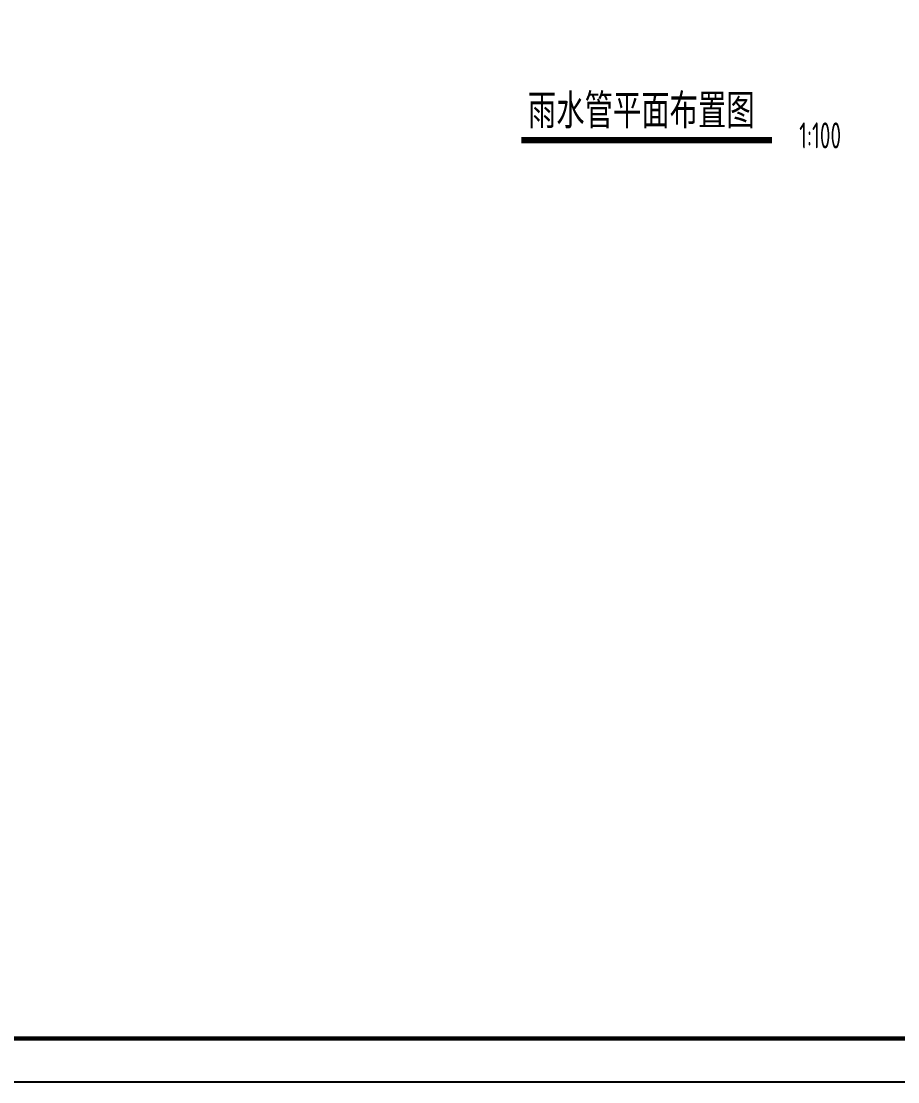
# Model space of a CAD drawing. Extents: x 5205853 to 5320510, y -422737 to -363337.
# Drawn here: x 5280106 to 5300308, y -422737 to -398287 of the extents above; entities that cross this region are included whole.
import ezdxf

# ---------------------------------------------------------------- set-up
doc = ezdxf.new("R2010")
doc.units = 0
doc.header["$LTSCALE"] = 1000
doc.header["$MEASUREMENT"] = 0
for name, color, linetype in [('DIM_SYMB', 3, 'CONTINUOUS'), ('PUB_TEXT', 7, 'CONTINUOUS'), ('PUB_TITLE', 4, 'CONTINUOUS'), ('TEXT_给水', 7, 'CONTINUOUS')]:
    doc.layers.add(name, color=color, linetype=linetype)
doc.styles.add('sceie', font='sceie.shx', dxfattribs={"bigfont": 'sceic.shx'})

msp = doc.modelspace()

# ---------------------------------------------------------------- linework, layer by layer
at = {"layer": 'DIM_SYMB', "const_width": 140}
msp.add_lwpolyline([(5291633.2, -401029.5), (5297412.1, -401029.5)], dxfattribs=at)
at = {"layer": 'PUB_TITLE', "color": 4}
msp.add_lwpolyline([(5236409.6, -422737.3), (5320509.6, -422737.3), (5320509.6, -363337.3), (5236409.6, -363337.3)], close=True, dxfattribs=at)
at = {"layer": 'PUB_TITLE', "color": 4, "const_width": 100}
msp.add_lwpolyline([(5238909.6, -421737.3), (5319509.6, -421737.3), (5319509.6, -364337.3), (5238909.6, -364337.3)], close=True, dxfattribs=at)

# ---------------------------------------------------------------- texts
at = {"layer": 'PUB_TEXT', "style": 'sceie', "width": 0.7}
msp.add_text('1:100', height=600, dxfattribs=at).set_placement((5298036.1, -401220.2))
at = {"layer": 'TEXT_给水', "color": 4, "linetype": 'Continuous', "style": 'sceie', "width": 0.86}
msp.add_text('雨水管平面布置图', height=800, dxfattribs=at).set_placement((5291781.8, -400758.9))

doc.saveas('drawing.dxf')
